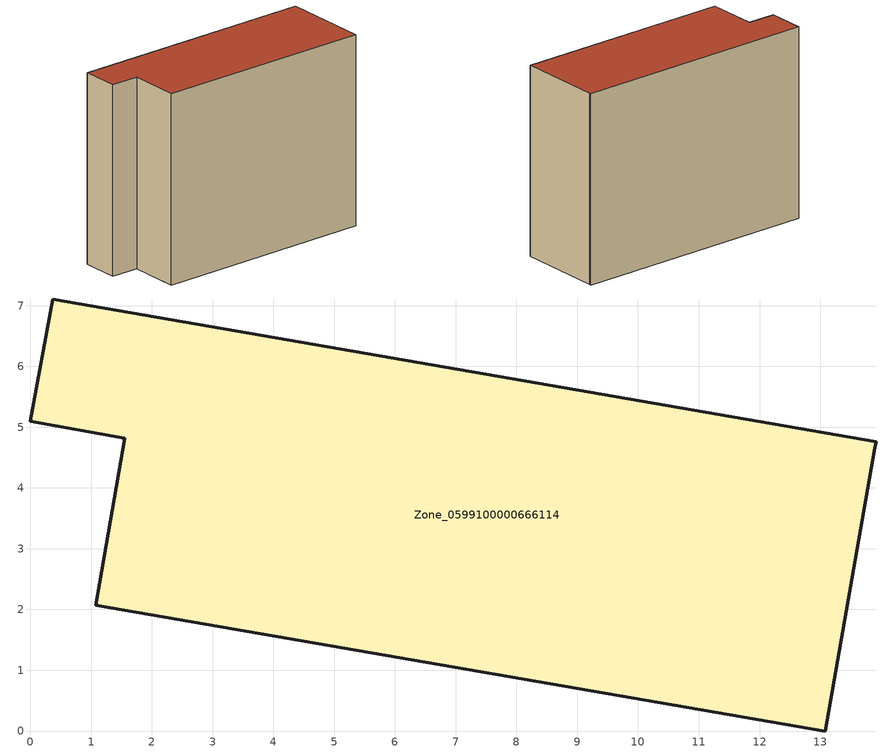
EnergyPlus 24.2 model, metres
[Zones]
Zone_0599100000666114
 floor ground (C_G): 1.07,2.07 1.55,4.82 0,5.1 0.36,7.11 13.92,4.76 13.9,4.65 13.08,0 z0
 wall outside (C_F): 1.55,4.82 1.07,2.07 13.08,0 13.9,4.65 13.92,4.76 0.36,7.11 0,5.1 1.55,4.82 z0:10.58
 roof outside (C_R): 13.9,4.65 13.92,4.76 0.36,7.11 0,5.1 1.55,4.82 1.07,2.07 13.08,0 z10.58
[BUILDING]
Pand.0599100000666114: North Axis=0; Terrain=City; Loads Convergence Tolerance Value=0.04; Temperature Convergence Tolerance Value=0.4; Solar Distribution=FullExterior; Maximum Number of Warmup Days=25; Minimum Number of Warmup Days=1
[Site:Location]
Rotterdam.The.Hague.AP_ZH_NLD Design_Conditions: Latitude=51.96; Longitude=4.45; Time Zone=1; Elevation=-4.5
[SITE:GROUNDTEMPERATURE:BUILDINGSURFACE]
18, 18, 18, 18, 18, 18, 18, 18, 18, 18, 18, 18
[MATERIAL] Thermal Absorptance=0.9; Solar Absorptance=0.7; Visible Absorptance=0.7
Name | Roughness | Thickness | Conductivity | Density | Specific Heat
G.TI.1946 | MediumSmooth | 0.15 | 1 | 540 | 1210
F.TI.1946 | Rough | 0.3 | 0.857143 | 1920 | 840
R.TI.1946 | MediumRough | 0.2 | 0.1 | 1500 | 1000
[CONSTRUCTION]
C_G: G.TI.1946
C_F: F.TI.1946
C_R: R.TI.1946
[ZONE]
Zone_0599100000666114: Type=1; Multiplier=1; Ceiling Height=Autocalculate; Volume=Autocalculate; Floor Area=autocalculate; Part of Total Floor Area=Yes
[ZONEINFILTRATION:DESIGNFLOWRATE]
Infil_Zone_0599100000666114: Zone or ZoneList or Space or SpaceList=Zone_0599100000666114; Schedule=AlwaysOn; Design Flow Rate Calculation Method=Flow/Area; Flow Rate per Floor Area=0.003; Constant Term Coefficient=1; Temperature Term Coefficient=0; Velocity Term Coefficient=0; Velocity Squared Term Coefficient=0
[HVACTEMPLATE:ZONE:IDEALLOADSAIRSYSTEM]
Zone_0599100000666114: Maximum Heating Supply Air Temperature=50; Minimum Cooling Supply Air Temperature=13; Maximum Heating Supply Air Humidity Ratio=0.0156; Minimum Cooling Supply Air Humidity Ratio=0.0077; Heating Limit=NoLimit; Cooling Limit=NoLimit; Dehumidification Control Type=ConstantSensibleHeatRatio; Cooling Sensible Heat Ratio=0.7; Dehumidification Setpoint=60; Humidification Control Type=None; Humidification Setpoint=30; Outdoor Air Method=None; Outdoor Air Flow Rate per Person=0.00944; Outdoor Air Flow Rate per Zone Floor Area=0; Outdoor Air Flow Rate per Zone=0; Demand Controlled Ventilation Type=None; Outdoor Air Economizer Type=NoEconomizer; Heat Recovery Type=None; Sensible Heat Recovery Effectiveness=0.7; Latent Heat Recovery Effectiveness=0.65
[ZONECONTROL:THERMOSTAT]
ThermostatControl_Zone_0599100000666114: Zone or ZoneList=Zone_0599100000666114; Control Type Schedule=DualSetpointControlType; Control 1=Thermostat_Zone_0599100000666114; Temperature Difference Between Cutout And Setpoint=0
[THERMOSTATSETPOINT:DUALSETPOINT]
Thermostat_Zone_0599100000666114: Heating Setpoint Temperature Schedule=HeatingSetpoint_Zone_0599100000666114; Cooling Setpoint Temperature Schedule=CoolingSetpoint_Zone_0599100000666114
[SCHEDULE:COMPACT]
HeatingSetpoint_Zone_0599100000666114: Through: 12/31, For: AllDays, Until: 24:00, 21
CoolingSetpoint_Zone_0599100000666114: Through: 12/31, For: AllDays, Until: 24:00, 24
DualSetpointControlType: Through: 12/31, For: AllDays, Until: 24:00, 4
AlwaysOn: Through: 12/31, For: AllDays, Until: 24:00, 1
